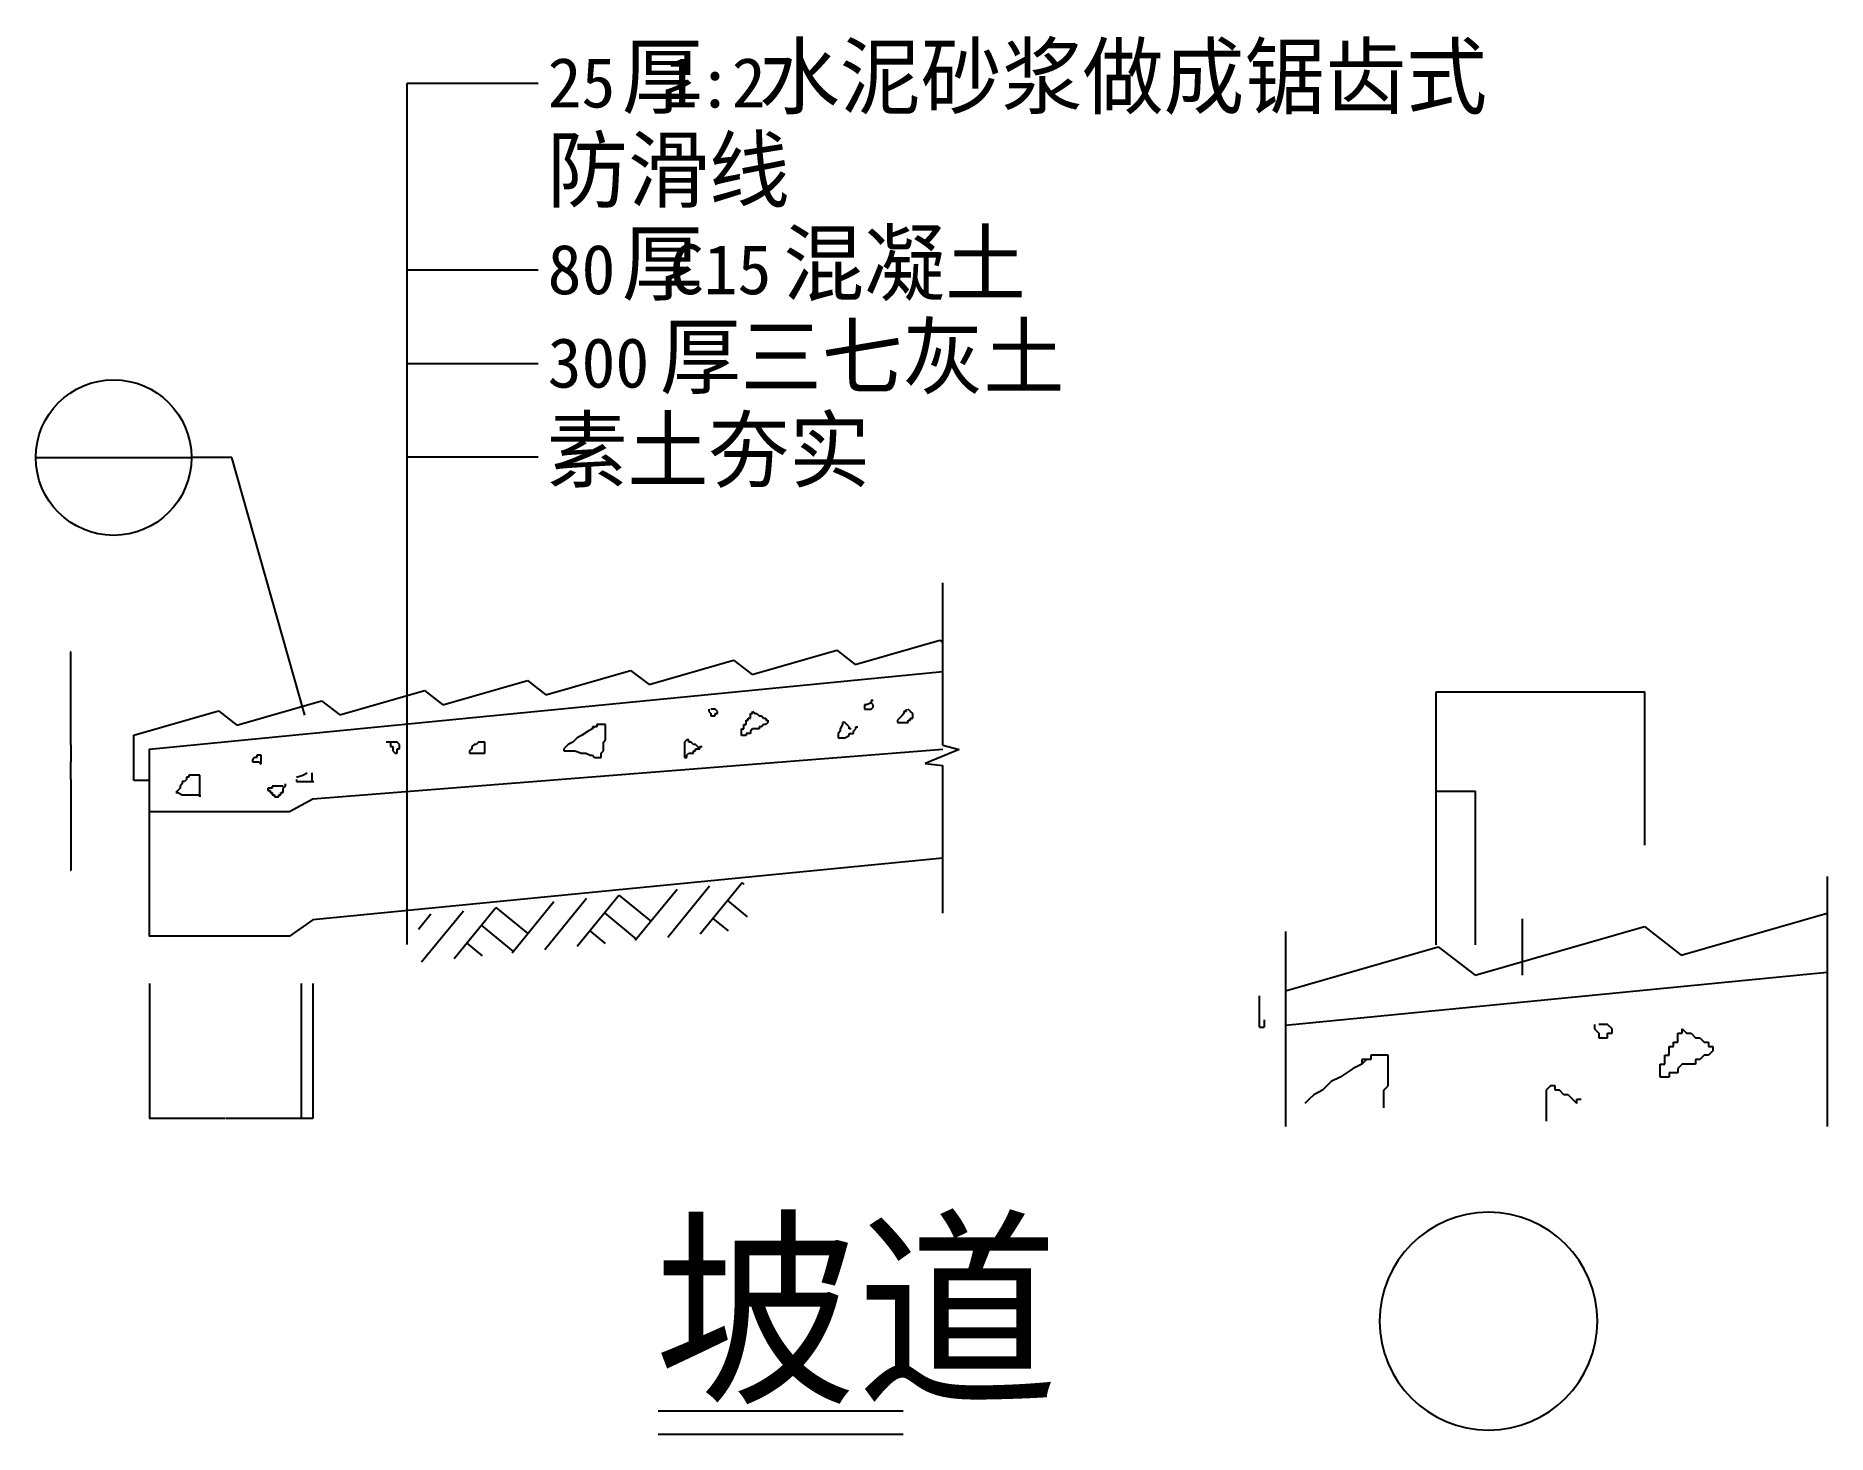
# Model space of a CAD drawing. Header units: metres. Extents: x 33094 to 44608, y -17704 to -8719.
import ezdxf

# ---------------------------------------------------------------- set-up
doc = ezdxf.new("R2010")
doc.units = ezdxf.units.M
for name, color, linetype in [('LVTRY', 6, 'Continuous'), ('PUB_DIM', 3, 'Continuous'), ('PUB_HATCH', 7, 'Continuous'), ('PUB_TEXT', 7, 'Continuous'), ('WINDOW', 3, 'Continuous')]:
    doc.layers.add(name, color=color, linetype=linetype)
doc.dimstyles.get("Standard").update_dxf_attribs({"dimtxt": 2.5, "dimasz": 2.5, "dimexe": 1.25, "dimexo": 0.625, "dimtad": 1, "dimcen": 2.5, "dimazin": 3, "dimtfac": 1, "dimtmove": 0, "dimatfit": 3})

# ---------------------------------------------------------------- blocks, each defined once
blk = doc.blocks.new('_INDEX1')
blk.add_lwpolyline([(-0.5, 0, 1), (0.5, 0, 1)], format="xyb", close=True)
blk = doc.blocks.new('_INDEX')
blk.add_line((-0.5, 0), (0.5, 0))
blk.add_circle((0, 0), 0.5)
blk = doc.blocks.new('*D1')
for p, q in [((42094.15, -14558.95), (42094.15, -13572.98)), ((42094.4, -13572.98), (42220.06, -13572.98)), ((42222.06, -13572.98), (42347.72, -13572.98)), ((42347.97, -14558.95), (42347.97, -13572.98))]:
    blk.add_line(p, q)
at = {"layer": 'Defpoints'}
for p in [(42094.15, -13572.98), (42094.15, -14558.95), (42347.97, -14558.95)]:
    blk.add_point(p, dxfattribs=at)
at = {"layer": 'WINDOW', "insert": (42221.06, -13572.98), "char_height": 1, "attachment_point": 5}
blk.add_mtext('12', dxfattribs=at)
blk = doc.blocks.new('*D2')
for p, q in [((42094.15, -13918.8), (42094.15, -12932.83)), ((42094.4, -12932.83), (42763.955, -12932.83)), ((42765.955, -12932.83), (43435.51, -12932.83)), ((43435.76, -13918.8), (43435.76, -12932.83))]:
    blk.add_line(p, q)
at = {"layer": 'Defpoints'}
for p in [(42094.15, -12932.83), (42094.15, -13918.8), (43435.76, -13918.8)]:
    blk.add_point(p, dxfattribs=at)
at = {"layer": 'WINDOW', "insert": (42764.955, -12932.83), "char_height": 1, "attachment_point": 5}
blk.add_mtext('80', dxfattribs=at)
blk = doc.blocks.new('*D3')
for p, q in [((40958.06, -14888.24), (40958.06, -15087.95)), ((40988.73, -15041.49), (40988.73, -15087.95)), ((40958.31, -15087.95), (40972.395, -15087.95)), ((40974.395, -15087.95), (40988.48, -15087.95))]:
    blk.add_line(p, q)
at = {"layer": 'Defpoints'}
for p in [(40958.06, -14888.24), (40988.73, -15041.49), (40958.06, -15087.95)]:
    blk.add_point(p, dxfattribs=at)
at = {"layer": 'WINDOW', "insert": (40973.395, -15087.95), "char_height": 1, "attachment_point": 5}
blk.add_mtext('20', dxfattribs=at)
blk = doc.blocks.new('*D4')
for p, q in [((42649.88, -14392.35), (42649.63, -14392.35)), ((42650.13, -14573.53), (42650.13, -14392.35)), ((42650.13, -14754.7), (42650.13, -14392.35)), ((42650.13, -14392.35), (42650.13, -14392.35)), ((42650.38, -14392.35), (42650.63, -14392.35))]:
    blk.add_line(p, q)
at = {"layer": 'Defpoints'}
for p in [(42650.13, -14392.35), (42650.13, -14573.53), (42650.13, -14754.7)]:
    blk.add_point(p, dxfattribs=at)
at = {"layer": 'WINDOW', "insert": (42650.13, -14391.225), "char_height": 1, "attachment_point": 5}
blk.add_mtext('8', dxfattribs=at)
blk = doc.blocks.new('*D5')
for p, q in [((33823.67, -14807.04), (33823.67, -15676.46)), ((34798.67, -14807.04), (34798.67, -15676.46)), ((34309.67, -15676.46), (33823.42, -15676.46)), ((34798.92, -15676.46), (34312.67, -15676.46))]:
    blk.add_line(p, q)
at = {"layer": 'Defpoints'}
for p in [(33823.67, -14807.04), (34798.67, -14807.04), (34798.67, -15676.46)]:
    blk.add_point(p, dxfattribs=at)
at = {"layer": 'PUB_DIM', "insert": (34311.17, -15676.46), "char_height": 1, "attachment_point": 5}
blk.add_mtext('300', dxfattribs=at)
blk = doc.blocks.new('*D6')
for p, q in [((33318.33, -13497.84), (33318.33, -14081.73)), ((33318.33, -13746.3), (33318.33, -14081.73)), ((33318.08, -14081.73), (33317.83, -14081.73)), ((33318.33, -14081.73), (33318.33, -14081.73)), ((33318.58, -14081.73), (33318.83, -14081.73))]:
    blk.add_line(p, q)
at = {"layer": 'Defpoints'}
for p in [(33318.33, -13497.84), (33318.33, -13746.3), (33318.33, -14081.73)]:
    blk.add_point(p, dxfattribs=at)
at = {"layer": 'WINDOW', "insert": (33318.33, -14080.605), "char_height": 1, "attachment_point": 5}
blk.add_mtext('50', dxfattribs=at)
blk = doc.blocks.new('*D7')
for p, q in [((33318.33, -13274.22), (33318.33, -13386.03)), ((33318.08, -13386.03), (33317.83, -13386.03)), ((33318.33, -13497.84), (33318.33, -13386.03)), ((33318.33, -13386.03), (33318.33, -13386.03)), ((33318.58, -13386.03), (33318.83, -13386.03))]:
    blk.add_line(p, q)
at = {"layer": 'Defpoints'}
for p in [(33318.33, -13274.22), (33318.33, -13386.03), (33318.33, -13497.84)]:
    blk.add_point(p, dxfattribs=at)
at = {"layer": 'WINDOW', "insert": (33318.33, -13384.905), "char_height": 1, "attachment_point": 5}
blk.add_mtext('80', dxfattribs=at)
blk = doc.blocks.new('*D8')
for p, q in [((33318.08, -12677.9), (33317.83, -12677.9)), ((33318.33, -13212.1), (33318.33, -12677.9)), ((33318.33, -13274.22), (33318.33, -12677.9)), ((33318.33, -12677.9), (33318.33, -12677.9)), ((33318.58, -12677.9), (33318.83, -12677.9))]:
    blk.add_line(p, q)
at = {"layer": 'Defpoints'}
for p in [(33318.33, -12677.9), (33318.33, -13212.1), (33318.33, -13274.22)]:
    blk.add_point(p, dxfattribs=at)
at = {"layer": 'WINDOW', "insert": (33318.33, -12676.775), "char_height": 1, "attachment_point": 5}
blk.add_mtext('20', dxfattribs=at)
blk = doc.blocks.new('*D9')
for p, q in [((34798.67, -14807.04), (34798.67, -15676.46)), ((34873.67, -14807.04), (34873.67, -15676.46)), ((34835.17, -15676.46), (34798.42, -15676.46)), ((34873.92, -15676.46), (34837.17, -15676.46))]:
    blk.add_line(p, q)
at = {"layer": 'Defpoints'}
for p in [(34798.67, -14807.04), (34873.67, -14807.04), (34873.67, -15676.46)]:
    blk.add_point(p, dxfattribs=at)
at = {"layer": 'PUB_DIM', "insert": (34836.17, -15676.46), "char_height": 1, "attachment_point": 5}
blk.add_mtext('50', dxfattribs=at)

msp = doc.modelspace()

# ---------------------------------------------------------------- linework, layer by layer
for p, q in [((38924.13, -13276.54), (38924.13, -12232.76)), ((38359.72, -12757.74), (38903.71, -12601.34)), ((38903.71, -12601.34), (38924.13, -12617.14)), ((37035.26, -12887.59), (37579.25, -12731.19)), ((37579.25, -12731.19), (37697.49, -12822.66)), ((37697.49, -12822.66), (38241.48, -12666.26)), ((38241.48, -12666.26), (38359.72, -12757.74)), ((35710.81, -13017.43), (36254.8, -12861.03)), ((36254.8, -12861.03), (36373.04, -12952.51)), ((36373.04, -12952.51), (36917.03, -12796.11)), ((36917.03, -12796.11), (37035.26, -12887.59)), ((34386.36, -13147.28), (34930.35, -12990.88)), ((34930.35, -12990.88), (35048.58, -13082.36)), ((35048.58, -13082.36), (35592.57, -12925.96)), ((35592.57, -12925.96), (35710.81, -13017.43)), ((33724.13, -13212.21), (34268.12, -13055.81)), ((34268.12, -13055.81), (34386.36, -13147.28)), ((33724.13, -13503.84), (33724.13, -13212.21)), ((39029.22, -13304.54), (38809.28, -13394.46)), ((38924.13, -13276.54), (39029.22, -13304.54)), ((38809.28, -13394.46), (38924.13, -13407.21)), ((38924.13, -14356.18), (38924.13, -13407.21)), ((33824.13, -13503.84), (33724.13, -13503.84)), ((43669.36, -14625.47), (44607.96, -14355.62)), ((42344.91, -14755.32), (43432.89, -14442.52)), ((43432.89, -14442.52), (43669.36, -14625.47)), ((41125.72, -14854.9), (42108.44, -14572.36)), ((42108.44, -14572.36), (42344.91, -14755.32))]:
    msp.add_line(p, q)
for points in [[(38924.13, -14002.88), (34874.13, -14399.94), (34724.13, -14502.88), (33824.13, -14502.88), (33824.13, -13302.88), (38924.13, -12802.88)], [(33824.13, -13702.88), (34724.13, -13702.88), (34874.13, -13620.53), (38924.13, -13302.88)], [(41125.72, -15075.8), (44607.96, -14734.41)]]:
    msp.add_lwpolyline(points)
at = {"layer": 'LVTRY'}
for p, q in [((38462.3, -13003.6), (38434.1, -13017.69)), ((38476.4, -12989.51), (38462.3, -12989.51)), ((38462.3, -12989.51), (38462.3, -13003.6)), ((38476.4, -13017.69), (38462.3, -13003.6)), ((37418.98, -13045.87), (37418.98, -13059.96)), ((37418.98, -13059.96), (37433.08, -13074.04)), ((37461.28, -13045.87), (37433.08, -13045.87)), ((37433.08, -13074.04), (37433.08, -13088.13)), ((37433.08, -13088.13), (37461.28, -13088.13)), ((37475.38, -13059.96), (37461.28, -13045.87)), ((37461.28, -13074.04), (37475.38, -13074.04)), ((37461.28, -13088.13), (37461.28, -13074.04)), ((37475.38, -13074.04), (37475.38, -13059.96)), ((37658.66, -13116.31), (37672.76, -13116.31)), ((37658.66, -13144.49), (37658.66, -13116.31)), ((37672.76, -13102.22), (37686.86, -13102.22)), ((37672.76, -13116.31), (37672.76, -13102.22)), ((37686.86, -13074.04), (37700.96, -13074.04)), ((37686.86, -13102.22), (37686.86, -13074.04)), ((37700.96, -13074.04), (37700.96, -13059.96)), ((37700.96, -13059.96), (37715.06, -13074.04)), ((37715.06, -13074.04), (37729.16, -13074.04)), ((37729.16, -13074.04), (37743.26, -13088.13)), ((37743.26, -13088.13), (37757.35, -13088.13)), ((37757.35, -13088.13), (37771.45, -13102.22)), ((37771.45, -13102.22), (37785.55, -13102.22)), ((37785.55, -13102.22), (37785.55, -13116.31)), ((37785.55, -13116.31), (37799.65, -13116.31)), ((37799.65, -13116.31), (37799.65, -13130.4)), ((38420, -13017.69), (38420, -13045.87)), ((38434.1, -13017.69), (38420, -13017.69)), ((38420, -13045.87), (38462.3, -13045.87)), ((38462.3, -13045.87), (38476.4, -13031.78)), ((38476.4, -13031.78), (38476.4, -13017.69)), ((38659.68, -13088.13), (38631.49, -13116.31)), ((38631.49, -13116.31), (38631.49, -13130.4)), ((38673.78, -13074.04), (38659.68, -13088.13)), ((38673.78, -13059.96), (38673.78, -13074.04)), ((38687.88, -13059.96), (38673.78, -13059.96)), ((38687.88, -13045.87), (38687.88, -13059.96)), ((38716.08, -13059.96), (38701.98, -13045.87)), ((38701.98, -13116.31), (38716.08, -13116.31)), ((38701.98, -13130.4), (38701.98, -13116.31)), ((38730.18, -13074.04), (38716.08, -13059.96)), ((38716.08, -13102.22), (38730.18, -13102.22)), ((38716.08, -13116.31), (38716.08, -13102.22)), ((38730.18, -13102.22), (38730.18, -13074.04)), ((36573.05, -13229.03), (36544.85, -13257.21)), ((36601.24, -13214.94), (36573.05, -13229.03)), ((36643.54, -13186.76), (36601.24, -13214.94)), ((36671.74, -13172.67), (36643.54, -13186.76)), ((36671.74, -13158.58), (36671.74, -13172.67)), ((36699.94, -13158.58), (36671.74, -13158.58)), ((36685.84, -13158.58), (36671.74, -13172.67)), ((36699.94, -13158.58), (36685.84, -13158.58)), ((36699.94, -13144.49), (36699.94, -13158.58)), ((36756.33, -13144.49), (36699.94, -13144.49)), ((36756.33, -13243.12), (36756.33, -13144.49)), ((37630.46, -13172.67), (37644.56, -13172.67)), ((37630.46, -13214.94), (37630.46, -13172.67)), ((37658.66, -13214.94), (37630.46, -13214.94)), ((37644.56, -13144.49), (37658.66, -13144.49)), ((37644.56, -13172.67), (37644.56, -13144.49)), ((37658.66, -13200.85), (37658.66, -13214.94)), ((37686.86, -13200.85), (37658.66, -13200.85)), ((37700.96, -13172.67), (37686.86, -13186.76)), ((37686.86, -13186.76), (37686.86, -13200.85)), ((37743.26, -13172.67), (37700.96, -13172.67)), ((37743.26, -13158.58), (37743.26, -13172.67)), ((37757.35, -13158.58), (37743.26, -13158.58)), ((37771.45, -13144.49), (37757.35, -13158.58)), ((37785.55, -13144.49), (37771.45, -13144.49)), ((37799.65, -13130.4), (37785.55, -13144.49)), ((38264.91, -13186.76), (38250.82, -13200.85)), ((38250.82, -13200.85), (38250.82, -13229.03)), ((38250.82, -13229.03), (38293.11, -13229.03)), ((38279.01, -13144.49), (38264.91, -13172.67)), ((38264.91, -13172.67), (38264.91, -13186.76)), ((38279.01, -13130.4), (38279.01, -13144.49)), ((38293.11, -13130.4), (38279.01, -13130.4)), ((38307.21, -13144.49), (38293.11, -13130.4)), ((38293.11, -13229.03), (38321.31, -13214.94)), ((38321.31, -13158.58), (38307.21, -13144.49)), ((38321.31, -13172.67), (38321.31, -13158.58)), ((38335.41, -13172.67), (38321.31, -13172.67)), ((38321.31, -13200.85), (38349.51, -13200.85)), ((38321.31, -13214.94), (38321.31, -13200.85)), ((38349.51, -13186.76), (38363.61, -13172.67)), ((38349.51, -13200.85), (38349.51, -13186.76)), ((38363.61, -13158.58), (38377.71, -13158.58)), ((38363.61, -13172.67), (38363.61, -13158.58)), ((38631.49, -13130.4), (38701.98, -13130.4)), ((34500.51, -13355.83), (34486.41, -13369.92)), ((34514.6, -13355.83), (34500.51, -13355.83)), ((34542.8, -13341.74), (34514.6, -13341.74)), ((34514.6, -13341.74), (34514.6, -13355.83)), ((34542.8, -13398.1), (34542.8, -13341.74)), ((35416.93, -13257.21), (35346.44, -13257.21)), ((35374.64, -13257.21), (35374.64, -13285.39)), ((35374.64, -13285.39), (35388.74, -13285.39)), ((35388.74, -13285.39), (35388.74, -13313.56)), ((35388.74, -13313.56), (35402.84, -13327.65)), ((35402.84, -13327.65), (35416.93, -13327.65)), ((35431.03, -13271.3), (35416.93, -13257.21)), ((35416.93, -13299.47), (35431.03, -13299.47)), ((35416.93, -13327.65), (35416.93, -13299.47)), ((35431.03, -13299.47), (35431.03, -13271.3)), ((35896.3, -13299.47), (35882.2, -13313.56)), ((35882.2, -13313.56), (35882.2, -13327.65)), ((35882.2, -13327.65), (35980.89, -13327.65)), ((35910.4, -13271.3), (35896.3, -13285.39)), ((35896.3, -13285.39), (35896.3, -13299.47)), ((35924.5, -13271.3), (35910.4, -13271.3)), ((35938.59, -13257.21), (35924.5, -13271.3)), ((35952.69, -13257.21), (35938.59, -13257.21)), ((35980.89, -13257.21), (35952.69, -13257.21)), ((35980.89, -13327.65), (35980.89, -13257.21)), ((36502.55, -13285.39), (36488.45, -13299.47)), ((36488.45, -13299.47), (36488.45, -13313.56)), ((36488.45, -13313.56), (36558.95, -13313.56)), ((36516.65, -13271.3), (36502.55, -13285.39)), ((36544.85, -13257.21), (36516.65, -13271.3)), ((36558.95, -13313.56), (36601.24, -13327.65)), ((36601.24, -13327.65), (36629.44, -13327.65)), ((36629.44, -13327.65), (36657.64, -13341.74)), ((36657.64, -13341.74), (36671.74, -13341.74)), ((36671.74, -13341.74), (36685.84, -13355.83)), ((36685.84, -13355.83), (36728.13, -13355.83)), ((36728.13, -13327.65), (36742.23, -13313.56)), ((36728.13, -13355.83), (36728.13, -13327.65)), ((36742.23, -13257.21), (36756.33, -13243.12)), ((36742.23, -13313.56), (36742.23, -13257.21)), ((37277.99, -13243.12), (37263.89, -13257.21)), ((37263.89, -13257.21), (37263.89, -13355.83)), ((37263.89, -13355.83), (37277.99, -13355.83)), ((37292.09, -13243.12), (37277.99, -13243.12)), ((37277.99, -13341.74), (37292.09, -13327.65)), ((37277.99, -13355.83), (37277.99, -13341.74)), ((37292.09, -13257.21), (37292.09, -13243.12)), ((37306.19, -13257.21), (37292.09, -13257.21)), ((37292.09, -13327.65), (37320.29, -13327.65)), ((37320.29, -13271.3), (37306.19, -13257.21)), ((37334.39, -13271.3), (37320.29, -13271.3)), ((37320.29, -13313.56), (37334.39, -13313.56)), ((37320.29, -13327.65), (37320.29, -13313.56)), ((37362.58, -13299.47), (37334.39, -13271.3)), ((37334.39, -13299.47), (37362.58, -13299.47)), ((37334.39, -13313.56), (37334.39, -13299.47)), ((37362.58, -13285.39), (37376.68, -13285.39)), ((37362.58, -13299.47), (37362.58, -13285.39)), ((34077.54, -13468.55), (34077.54, -13482.64)), ((34091.64, -13468.55), (34077.54, -13468.55)), ((34148.03, -13468.55), (34091.64, -13468.55)), ((34148.03, -13609.44), (34148.03, -13468.55)), ((34486.41, -13369.92), (34486.41, -13384.01)), ((34486.41, -13384.01), (34528.7, -13384.01)), ((34528.7, -13384.01), (34542.8, -13398.1)), ((34768.39, -13482.64), (34810.68, -13468.55)), ((34810.68, -13468.55), (34838.88, -13454.46)), ((34867.08, -13454.46), (34867.08, -13510.82)), ((34007.04, -13567.17), (33992.95, -13581.26)), ((33992.95, -13581.26), (34007.04, -13581.26)), ((34021.14, -13553.08), (34007.04, -13567.17)), ((34007.04, -13581.26), (34035.24, -13595.35)), ((34035.24, -13524.91), (34021.14, -13538.99)), ((34021.14, -13538.99), (34021.14, -13553.08)), ((34049.34, -13510.82), (34035.24, -13510.82)), ((34035.24, -13510.82), (34035.24, -13524.91)), ((34063.44, -13496.73), (34049.34, -13510.82)), ((34063.44, -13482.64), (34063.44, -13496.73)), ((34077.54, -13482.64), (34063.44, -13482.64)), ((34585.1, -13553.08), (34585.1, -13567.17)), ((34613.3, -13553.08), (34585.1, -13553.08)), ((34585.1, -13567.17), (34599.2, -13567.17)), ((34599.2, -13567.17), (34599.2, -13581.26)), ((34599.2, -13581.26), (34613.3, -13581.26)), ((34683.79, -13538.99), (34613.3, -13538.99)), ((34613.3, -13538.99), (34613.3, -13553.08)), ((34613.3, -13581.26), (34613.3, -13595.35)), ((34669.69, -13581.26), (34683.79, -13581.26)), ((34669.69, -13595.35), (34669.69, -13581.26)), ((34683.79, -13553.08), (34697.89, -13538.99)), ((34683.79, -13581.26), (34683.79, -13553.08)), ((34697.89, -13538.99), (34697.89, -13524.91)), ((34768.39, -13496.73), (34768.39, -13510.82)), ((34768.39, -13510.82), (34881.18, -13510.82)), ((34035.24, -13595.35), (34148.03, -13595.35)), ((34148.03, -13595.35), (34148.03, -13609.44)), ((34613.3, -13595.35), (34627.4, -13595.35)), ((34627.4, -13595.35), (34627.4, -13609.44)), ((34627.4, -13609.44), (34655.59, -13609.44)), ((34655.59, -13595.35), (34669.69, -13595.35)), ((34655.59, -13609.44), (34655.59, -13595.35)), ((43112.35, -15071.87), (43112.35, -15100.05)), ((43196.94, -15071.87), (43140.55, -15071.87)), ((43225.14, -15100.05), (43196.94, -15071.87)), ((43112.35, -15100.05), (43140.55, -15128.23)), ((43140.55, -15128.23), (43140.55, -15156.41)), ((43140.55, -15156.41), (43196.94, -15156.41)), ((43196.94, -15128.23), (43225.14, -15128.23)), ((43196.94, -15156.41), (43196.94, -15128.23)), ((43225.14, -15128.23), (43225.14, -15100.05)), ((43619.91, -15184.59), (43648.11, -15184.59)), ((43619.91, -15212.77), (43619.91, -15184.59)), ((43648.11, -15128.23), (43676.3, -15128.23)), ((43648.11, -15184.59), (43648.11, -15128.23)), ((43676.3, -15128.23), (43676.3, -15100.05)), ((43676.3, -15100.05), (43704.5, -15128.23)), ((43704.5, -15128.23), (43732.7, -15128.23)), ((43732.7, -15128.23), (43760.9, -15156.41)), ((43760.9, -15156.41), (43789.1, -15156.41)), ((43789.1, -15156.41), (43817.29, -15184.59)), ((43817.29, -15184.59), (43845.49, -15184.59)), ((43845.49, -15184.59), (43845.49, -15212.77)), ((41674.26, -15297.31), (41617.86, -15297.31)), ((41646.06, -15297.31), (41617.86, -15325.48)), ((41617.86, -15297.31), (41617.86, -15325.48)), ((41674.26, -15297.31), (41646.06, -15297.31)), ((41674.26, -15269.13), (41674.26, -15297.31)), ((41787.05, -15269.13), (41674.26, -15269.13)), ((41787.05, -15466.38), (41787.05, -15269.13)), ((43563.51, -15325.48), (43563.51, -15269.13)), ((43563.51, -15269.13), (43591.71, -15269.13)), ((43591.71, -15212.77), (43619.91, -15212.77)), ((43591.71, -15269.13), (43591.71, -15212.77)), ((43760.9, -15297.31), (43760.9, -15325.48)), ((43789.1, -15297.31), (43760.9, -15297.31)), ((43817.29, -15269.13), (43789.1, -15297.31)), ((43845.49, -15269.13), (43817.29, -15269.13)), ((43845.49, -15212.77), (43873.69, -15212.77)), ((43873.69, -15240.95), (43845.49, -15269.13)), ((43873.69, -15212.77), (43873.69, -15240.95)), ((41476.87, -15410.02), (41420.48, -15438.2)), ((41561.47, -15353.66), (41476.87, -15410.02)), ((41617.86, -15325.48), (41561.47, -15353.66)), ((43535.31, -15325.48), (43563.51, -15325.48)), ((43535.31, -15410.02), (43535.31, -15325.48)), ((43591.71, -15410.02), (43535.31, -15410.02)), ((43591.71, -15381.84), (43591.71, -15410.02)), ((43648.11, -15381.84), (43591.71, -15381.84)), ((43676.3, -15325.48), (43648.11, -15353.66)), ((43648.11, -15353.66), (43648.11, -15381.84)), ((43760.9, -15325.48), (43676.3, -15325.48)), ((41307.69, -15522.74), (41279.49, -15550.91)), ((41364.08, -15494.56), (41307.69, -15522.74)), ((41420.48, -15438.2), (41364.08, -15494.56)), ((41758.85, -15494.56), (41787.05, -15466.38)), ((41758.85, -15607.27), (41758.85, -15494.56)), ((42830.37, -15466.38), (42802.17, -15494.56)), ((42802.17, -15494.56), (42802.17, -15691.81)), ((42858.57, -15466.38), (42830.37, -15466.38)), ((42858.57, -15494.56), (42858.57, -15466.38)), ((42886.76, -15494.56), (42858.57, -15494.56)), ((42914.96, -15522.74), (42886.76, -15494.56)), ((42943.16, -15522.74), (42914.96, -15522.74)), ((42999.56, -15579.09), (42943.16, -15522.74)), ((41279.49, -15550.91), (41251.29, -15579.09)), ((42999.56, -15579.09), (42999.56, -15550.91)), ((42999.56, -15550.91), (43027.75, -15550.91))]:
    msp.add_line(p, q, dxfattribs=at)
at = {"layer": 'PUB_DIM'}
for p, q in [((34354.31, -11428.58), (34093.93, -11428.58)), ((34822.24, -13084.72), (34354.31, -11428.58))]:
    msp.add_line(p, q, dxfattribs=at)
at = {"layer": 'PUB_HATCH'}
for p, q in [((37364.81, -14488.59), (37633.28, -14160.06)), ((37633.28, -14160.06), (37645.7, -14170.21)), ((36364.86, -14589.18), (36633.33, -14260.66)), ((36573.81, -14568.16), (36842.27, -14239.64)), ((36842.27, -14239.64), (37047.6, -14407.43)), ((36946.92, -14530.63), (37215.39, -14202.1)), ((37155.87, -14509.61), (37424.33, -14181.08)), ((37539.32, -14275.05), (37666.72, -14379.16)), ((35552.83, -14459.82), (35633.37, -14361.26)), ((35573.85, -14668.76), (35842.32, -14340.24)), ((35782.8, -14647.74), (36051.26, -14319.22)), ((36051.26, -14319.22), (36256.59, -14487.01)), ((36155.92, -14610.21), (36424.38, -14281.68)), ((36748.31, -14354.62), (36953.64, -14522.41)), ((37445.35, -14390.03), (37543.91, -14470.57)), ((35957.3, -14434.2), (36162.63, -14601.99)), ((36654.35, -14469.61), (36752.9, -14550.15)), ((35863.34, -14549.19), (35961.9, -14629.72))]:
    msp.add_line(p, q, dxfattribs=at)
at = {"layer": 'PUB_TEXT'}
for p, q in [((35480.7, -11423.16), (35480.7, -9023.16)), ((35480.7, -9023.16), (36322.33, -9023.16)), ((35480.7, -10223.16), (36322.33, -10223.16)), ((35480.7, -10823.16), (36322.33, -10823.16)), ((35480.7, -14558.03), (35480.7, -11423.16)), ((35480.7, -11423.16), (36322.33, -11423.16))]:
    msp.add_line(p, q, dxfattribs=at)
for points in [[(37093.78, -17554.01), (38668.78, -17554.01)], [(37093.78, -17704.01), (38668.78, -17704.01)]]:
    msp.add_lwpolyline(points, dxfattribs=at)
at = {"layer": 'WINDOW'}
for p, q in [((44607.96, -14119.85), (44607.96, -15726.22)), ((41125.72, -14473.73), (41125.72, -15726.22))]:
    msp.add_line(p, q, dxfattribs=at)

# ---------------------------------------------------------------- block references
at = {"layer": 'PUB_DIM', "xscale": 1000, "yscale": 1000, "zscale": 1000}
msp.add_blockref('_INDEX', (33593.93, -11428.58), dxfattribs=at)
at = {"layer": 'PUB_TEXT', "xscale": 1400, "yscale": 1400, "zscale": 1400}
msp.add_blockref('_INDEX1', (42431.55, -16977.9), dxfattribs=at)

# ---------------------------------------------------------------- texts
at = {"layer": 'PUB_TEXT'}
for s, height, p in [('厚', 400, (36861.44, -9179)), ('水泥砂浆做成锯齿式', 400, (37742.09, -9179)), ('25', 320, (36383.75, -9179)), ('1:2', 320, (37132.42, -9179)), ('防滑线', 400, (36380, -9779)), ('厚', 400, (36861.44, -10379)), ('混凝土', 400, (37897.64, -10379)), ('80', 320, (36383.75, -10379)), ('C15', 320, (37168.99, -10379)), ('厚三七灰土', 400, (37105.25, -10979)), ('300', 320, (36383.75, -10979)), ('素土夯实', 400, (36377.48, -11579)), ('坡道', 1000, (37068.78, -17404.01))]:
    msp.add_text(s, height=height, dxfattribs=at).set_placement(p)

# ---------------------------------------------------------------- dimensions: what is measured, and where the dimension line sits
at = {"layer": 'PUB_DIM'}
for base, p1, p2, text, picture, middle in [((34798.67, -15676.46), (34798.67, -14807.04), (33823.67, -14807.04), '300', '*D5', (34311.17, -15676.46)), ((34873.67, -15676.46), (34873.67, -14807.04), (34798.67, -14807.04), '50', '*D9', (34836.17, -15676.46))]:
    dim = msp.add_linear_dim(base=base, p1=p1, p2=p2, text=text, dimstyle='Standard', dxfattribs=at)
    dim.commit()
    dim.dimension.update_dxf_attribs({"geometry": picture, "text_midpoint": middle})
at = {"layer": 'WINDOW'}
for base, p1, p2, text, picture, middle in [((33318.33, -12677.9), (33318.33, -13212.1), (33318.33, -13274.22), '20', '*D8', (33318.33, -12676.775)), ((42094.15, -12932.83), (42094.15, -13918.8), (43435.76, -13918.8), '80', '*D2', (42764.955, -12932.83)), ((33318.33, -13386.03), (33318.33, -13274.22), (33318.33, -13497.84), '80', '*D7', (33318.33, -13384.905)), ((33318.33, -14081.73), (33318.33, -13497.84), (33318.33, -13746.3), '50', '*D6', (33318.33, -14080.605)), ((42094.15, -13572.98), (42094.15, -14558.95), (42347.97, -14558.95), '12', '*D1', (42221.06, -13572.98)), ((42650.13, -14392.35), (42650.13, -14573.53), (42650.13, -14754.7), '8', '*D4', (42650.13, -14391.225)), ((40958.06, -15087.95), (40958.06, -14888.24), (40988.73, -15041.49), '20', '*D3', (40973.395, -15087.95))]:
    dim = msp.add_linear_dim(base=base, p1=p1, p2=p2, text=text, dimstyle='Standard', dxfattribs=at)
    dim.commit()
    dim.dimension.update_dxf_attribs({"geometry": picture, "text_midpoint": middle})

doc.saveas('drawing.dxf')
